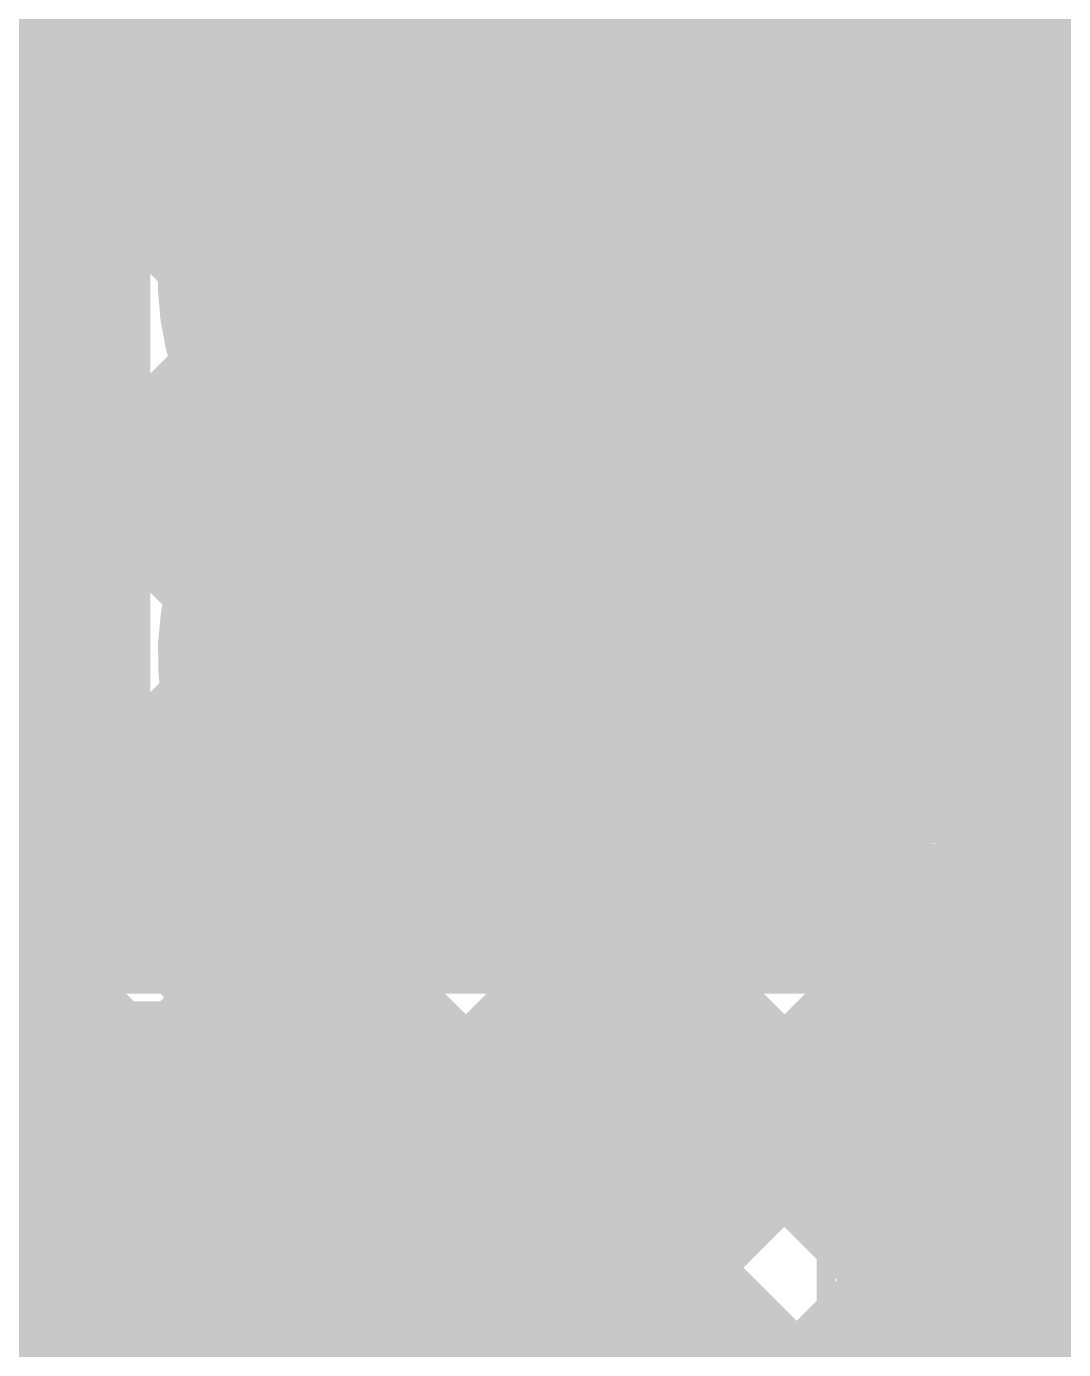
# Model space of a CAD drawing. Header units: millimetres. Extents: x 13 to 259, y -2 to 326.
# Drawn here: x 111.26 to 114.021, y 122.003 to 125.525 of the extents above; entities that cross this region are included whole.
import ezdxf

# ---------------------------------------------------------------- set-up
doc = ezdxf.new("R2010")
doc.units = ezdxf.units.MM
for name, color, linetype in [('BottomLayer', 5, 'Continuous'), ('BottomSolder', 6, 'Continuous'), ('ConnectLayer', 7, 'Continuous'), ('DrillDrawing', 1, 'Continuous'), ('Mechanical13', 56, 'Continuous'), ('Mechanical14', 56, 'Continuous'), ('Mechanical15', 56, 'Continuous'), ('MidLayer1', 16, 'Continuous'), ('MidLayer2', 76, 'Continuous'), ('MidLayer3', 90, 'Continuous'), ('MidLayer4', 156, 'Continuous'), ('MidLayer5', 130, 'Continuous'), ('MidLayer6', 216, 'Continuous'), ('MultiLayer', 9, 'Continuous'), ('TopLayer', 1, 'Continuous'), ('TopOverlay', 2, 'Continuous'), ('TopPaste', 8, 'Continuous'), ('TopSolder', 216, 'Continuous')]:
    doc.layers.add(name, color=color, linetype=linetype)

# ---------------------------------------------------------------- blocks, each defined once
blk = doc.blocks.new('CP_16_4_L_62')
at = {"layer": 'Mechanical13', "const_width": 0.1}
for points in [[(-2, 2), (2, 2)], [(2, -2), (2, 2)]]:
    blk.add_lwpolyline(points, dxfattribs=at)
at = {"layer": 'Mechanical13', "const_width": 0.05}
blk.add_lwpolyline([(1.975, 2, 1), (2.025, 2, 1)], format="xyb", close=True, dxfattribs=at)
blk.add_lwpolyline([(1.975, 2, 1), (2.025, 2, 1)], format="xyb", close=True, dxfattribs=at)
at = {"layer": 'Mechanical15', "const_width": 0.05}
for points in [[(-2.35, 2.35), (2.35, 2.35)], [(2.35, -2.35), (2.35, 2.35)]]:
    blk.add_lwpolyline(points, dxfattribs=at)
at = {"layer": 'Mechanical15', "const_width": 0.025}
blk.add_lwpolyline([(2.3375, 2.35, 1), (2.3625, 2.35, 1)], format="xyb", close=True, dxfattribs=at)
blk.add_lwpolyline([(2.3375, 2.35, 1), (2.3625, 2.35, 1)], format="xyb", close=True, dxfattribs=at)
at = {"layer": 'TopOverlay', "const_width": 0.2}
for points in [[(1.525, 2.15), (2.15, 2.15)], [(2.15, 1.525), (2.15, 2.15)]]:
    blk.add_lwpolyline(points, dxfattribs=at)
at = {"layer": 'TopOverlay', "const_width": 0.1}
for points in [[(1.475, 2.15, 1), (1.575, 2.15, 1)], [(2.1, 2.15, 1), (2.2, 2.15, 1)], [(2.1, 2.15, 1), (2.2, 2.15, 1)], [(2.1, 1.525, 1), (2.2, 1.525, 1)]]:
    blk.add_lwpolyline(points, format="xyb", close=True, dxfattribs=at)
blk = doc.blocks.new('CAPC1608X87N_107')
at = {"layer": 'Mechanical14', "const_width": 0.1}
for points in [[(-0.875, -0.4749), (-0.875, 0.4751)], [(0.875, 0.4751), (-0.875, 0.4751)], [(0.875, -0.4749), (0.875, 0.4751)], [(0.875, -0.4749), (-0.875, -0.4749)]]:
    blk.add_lwpolyline(points, dxfattribs=at)
at = {"layer": 'Mechanical14', "const_width": 0.05}
for points in [[(-0.9, 0.4751, 1), (-0.85, 0.4751, 1)], [(-0.9, 0.4751, 1), (-0.85, 0.4751, 1)], [(0.85, 0.4751, 1), (0.9, 0.4751, 1)], [(0.85, 0.4751, 1), (0.9, 0.4751, 1)], [(-0.9, -0.4749, 1), (-0.85, -0.4749, 1)], [(-0.9, -0.4749, 1), (-0.85, -0.4749, 1)], [(0.85, -0.4749, 1), (0.9, -0.4749, 1)], [(0.85, -0.4749, 1), (0.9, -0.4749, 1)]]:
    blk.add_lwpolyline(points, format="xyb", close=True, dxfattribs=at)
at = {"layer": 'Mechanical15', "const_width": 0.05}
for points in [[(1.55, 0.75), (-1.55, 0.75)], [(-1.55, -0.75), (-1.55, 0.75)], [(1.55, -0.75), (1.55, 0.75)], [(0, -0.3), (0, 0.3)], [(0.3, 0), (-0.3, 0)], [(1.55, -0.75), (-1.55, -0.75)]]:
    blk.add_lwpolyline(points, dxfattribs=at)
at = {"layer": 'Mechanical15', "const_width": 0.025}
for points in [[(-1.5625, 0.75, 1), (-1.5375, 0.75, 1)], [(-1.5625, 0.75, 1), (-1.5375, 0.75, 1)], [(1.5375, 0.75, 1), (1.5625, 0.75, 1)], [(1.5375, 0.75, 1), (1.5625, 0.75, 1)], [(-0.0125, 0.3, 1), (0.0125, 0.3, 1)], [(-0.3125, 0, 1), (-0.2875, 0, 1)], [(0.2875, 0, 1), (0.3125, 0, 1)], [(-0.0125, -0.3, 1), (0.0125, -0.3, 1)], [(-1.5625, -0.75, 1), (-1.5375, -0.75, 1)], [(-1.5625, -0.75, 1), (-1.5375, -0.75, 1)], [(1.5375, -0.75, 1), (1.5625, -0.75, 1)], [(1.5375, -0.75, 1), (1.5625, -0.75, 1)]]:
    blk.add_lwpolyline(points, format="xyb", close=True, dxfattribs=at)
at = {"layer": 'TopLayer'}
for points in [[(-1.275, -0.5), (-0.325, -0.5), (-1.275, 0.5), (-0.325, 0.5)], [(0.325, -0.5), (1.275, -0.5), (0.325, 0.5), (1.275, 0.5)]]:
    blk.add_solid(points, dxfattribs=at)
at = {"layer": 'TopPaste'}
for points in [[(-1.275, -0.5), (-0.325, -0.5), (-1.275, 0.5), (-0.325, 0.5)], [(0.325, -0.5), (1.275, -0.5), (0.325, 0.5), (1.275, 0.5)]]:
    blk.add_solid(points, dxfattribs=at)
at = {"layer": 'TopSolder'}
for points in [[(-1.3766, -0.6016), (-0.2234, -0.6016), (-1.3766, 0.6016), (-0.2234, 0.6016)], [(0.2234, -0.6016), (1.3766, -0.6016), (0.2234, 0.6016), (1.3766, 0.6016)]]:
    blk.add_solid(points, dxfattribs=at)
blk = doc.blocks.new('CAPC1005X55N_116')
at = {"layer": 'Mechanical14', "const_width": 0.1}
for points in [[(-0.5249, -0.2749), (-0.5249, 0.2751)], [(0.5251, 0.2751), (-0.5249, 0.2751)], [(0.5251, -0.2749), (0.5251, 0.2751)], [(0.5251, -0.2749), (-0.5249, -0.2749)]]:
    blk.add_lwpolyline(points, dxfattribs=at)
at = {"layer": 'Mechanical14', "const_width": 0.05}
for points in [[(-0.5499, 0.2751, 1), (-0.5, 0.2751, 1)], [(-0.5499, 0.2751, 1), (-0.5, 0.2751, 1)], [(0.5001, 0.2751, 1), (0.55, 0.2751, 1)], [(0.5001, 0.2751, 1), (0.55, 0.2751, 1)], [(-0.5499, -0.2749, 1), (-0.5, -0.2749, 1)], [(-0.5499, -0.2749, 1), (-0.5, -0.2749, 1)], [(0.5001, -0.2749, 1), (0.55, -0.2749, 1)], [(0.5001, -0.2749, 1), (0.55, -0.2749, 1)]]:
    blk.add_lwpolyline(points, format="xyb", close=True, dxfattribs=at)
at = {"layer": 'Mechanical15', "const_width": 0.05}
for points in [[(0, -0.5), (0, 0.5)], [(-0.91, -0.46), (-0.91, 0.46)], [(0.91, 0.46), (-0.91, 0.46)], [(0.91, -0.46), (0.91, 0.46)], [(0.5, 0), (-0.5, 0)], [(0.91, -0.46), (-0.91, -0.46)]]:
    blk.add_lwpolyline(points, dxfattribs=at)
at = {"layer": 'Mechanical15', "const_width": 0.025}
for points in [[(-0.0125, 0.5, 1), (0.0125, 0.5, 1)], [(-0.9225, 0.46, 1), (-0.8975, 0.46, 1)], [(-0.9225, 0.46, 1), (-0.8975, 0.46, 1)], [(0.8975, 0.46, 1), (0.9225, 0.46, 1)], [(0.8975, 0.46, 1), (0.9225, 0.46, 1)], [(-0.5125, 0, 1), (-0.4875, 0, 1)], [(0.4875, 0, 1), (0.5125, 0, 1)], [(-0.9225, -0.46, 1), (-0.8975, -0.46, 1)], [(-0.9225, -0.46, 1), (-0.8975, -0.46, 1)], [(0.8975, -0.46, 1), (0.9225, -0.46, 1)], [(0.8975, -0.46, 1), (0.9225, -0.46, 1)], [(-0.0125, -0.5, 1), (0.0125, -0.5, 1)]]:
    blk.add_lwpolyline(points, format="xyb", close=True, dxfattribs=at)
at = {"layer": 'TopLayer'}
for points in [[(-0.76, -0.31), (-0.14, -0.31), (-0.76, 0.31), (-0.14, 0.31)], [(0.14, -0.31), (0.76, -0.31), (0.14, 0.31), (0.76, 0.31)]]:
    blk.add_solid(points, dxfattribs=at)
at = {"layer": 'TopPaste'}
for points in [[(-0.76, -0.31), (-0.14, -0.31), (-0.76, 0.31), (-0.14, 0.31)], [(0.14, -0.31), (0.76, -0.31), (0.14, 0.31), (0.76, 0.31)]]:
    blk.add_solid(points, dxfattribs=at)
at = {"layer": 'TopSolder'}
for points in [[(-0.8616, -0.4116), (-0.0384, -0.4116), (-0.8616, 0.4116), (-0.0384, 0.4116)], [(0.0384, -0.4116), (0.8616, -0.4116), (0.0384, 0.4116), (0.8616, 0.4116)]]:
    blk.add_solid(points, dxfattribs=at)
blk = doc.blocks.new('CAPC3216X180N_118')
at = {"layer": 'Mechanical14', "const_width": 0.1}
for points in [[(-1.6, 0.8), (1.6, 0.8)], [(-1.6, -0.8), (-1.6, 0.8)], [(1.6, -0.8), (1.6, 0.8)], [(-1.6, -0.8), (1.6, -0.8)]]:
    blk.add_lwpolyline(points, dxfattribs=at)
at = {"layer": 'Mechanical14', "const_width": 0.05}
for points in [[(-1.625, 0.8, 1), (-1.575, 0.8, 1)], [(-1.625, 0.8, 1), (-1.575, 0.8, 1)], [(1.575, 0.8, 1), (1.625, 0.8, 1)], [(1.575, 0.8, 1), (1.625, 0.8, 1)], [(-1.625, -0.8, 1), (-1.575, -0.8, 1)], [(-1.625, -0.8, 1), (-1.575, -0.8, 1)], [(1.575, -0.8, 1), (1.625, -0.8, 1)], [(1.575, -0.8, 1), (1.625, -0.8, 1)]]:
    blk.add_lwpolyline(points, format="xyb", close=True, dxfattribs=at)
at = {"layer": 'Mechanical15', "const_width": 0.05}
for points in [[(-2.325, 1.15), (2.325, 1.15)], [(-2.325, -1.15), (-2.325, 1.15)], [(2.325, -1.15), (2.325, 1.15)], [(0, -0.5), (0, 0.5)], [(-0.5, 0), (0.5, 0)], [(-2.325, -1.15), (2.325, -1.15)]]:
    blk.add_lwpolyline(points, dxfattribs=at)
at = {"layer": 'Mechanical15'}
for points, const_width in [([(-2.3375, 1.15, 1), (-2.3125, 1.15, 1)], 0.025), ([(-2.3375, 1.15, 1), (-2.3125, 1.15, 1)], 0.025), ([(2.3125, 1.15, 1), (2.3375, 1.15, 1)], 0.025), ([(2.3125, 1.15, 1), (2.3375, 1.15, 1)], 0.025), ([(-0.0125, 0.5, 1), (0.0125, 0.5, 1)], 0.025), ([(0.35, 0, 1), (-0.35, 0, 1)], 0.05), ([(-0.5125, 0, 1), (-0.4875, 0, 1)], 0.025), ([(-0.3625, 0, 1), (-0.3375, 0, 1)], 0.025), ([(0.3375, 0, 1), (0.3625, 0, 1)], 0.025), ([(0.4875, 0, 1), (0.5125, 0, 1)], 0.025), ([(-0.0125, -0.5, 1), (0.0125, -0.5, 1)], 0.025), ([(-2.3375, -1.15, 1), (-2.3125, -1.15, 1)], 0.025), ([(-2.3375, -1.15, 1), (-2.3125, -1.15, 1)], 0.025), ([(2.3125, -1.15, 1), (2.3375, -1.15, 1)], 0.025), ([(2.3125, -1.15, 1), (2.3375, -1.15, 1)], 0.025)]:
    blk.add_lwpolyline(points, format="xyb", close=True, dxfattribs=dict(at, const_width=const_width))
at = {"layer": 'TopLayer'}
for points in [[(-0.925, -0.9), (-0.925, 0.9), (-2.075, -0.9), (-2.075, 0.9)], [(2.075, -0.9), (2.075, 0.9), (0.925, -0.9), (0.925, 0.9)]]:
    blk.add_solid(points, dxfattribs=at)
at = {"layer": 'TopOverlay', "const_width": 0.2}
for points in [[(-0.55, 0.8), (0.55, 0.8)], [(-0.55, -0.8), (0.55, -0.8)]]:
    blk.add_lwpolyline(points, dxfattribs=at)
at = {"layer": 'TopOverlay', "const_width": 0.1}
for points in [[(-0.6, 0.8, 1), (-0.5, 0.8, 1)], [(0.5, 0.8, 1), (0.6, 0.8, 1)], [(-0.6, -0.8, 1), (-0.5, -0.8, 1)], [(0.5, -0.8, 1), (0.6, -0.8, 1)]]:
    blk.add_lwpolyline(points, format="xyb", close=True, dxfattribs=at)
at = {"layer": 'TopPaste'}
for points in [[(-0.925, -0.9), (-0.925, 0.9), (-2.075, -0.9), (-2.075, 0.9)], [(2.075, -0.9), (2.075, 0.9), (0.925, -0.9), (0.925, 0.9)]]:
    blk.add_solid(points, dxfattribs=at)
at = {"layer": 'TopSolder'}
for points in [[(-0.8234, -1.0016), (-0.8234, 1.0016), (-2.1766, -1.0016), (-2.1766, 1.0016)], [(2.1766, -1.0016), (2.1766, 1.0016), (0.8234, -1.0016), (0.8234, 1.0016)]]:
    blk.add_solid(points, dxfattribs=at)

msp = doc.modelspace()

# ---------------------------------------------------------------- linework, layer by layer
at = {"layer": 'BottomLayer', "const_width": 0.25}
for points in [[(113.6, 125.0392, 1), (113.85, 125.0392, 1)], [(112.275, 124.85, 1), (112.525, 124.85, 1)], [(113.6, 124.1392, 1), (113.85, 124.1392, 1)], [(112.275, 123.85, 1), (112.525, 123.85, 1)]]:
    msp.add_lwpolyline(points, format="xyb", close=True, dxfattribs=at)
at = {"layer": 'BottomSolder', "const_width": 0.3516}
for points in [[(113.5492, 125.0392, 1), (113.9008, 125.0392, 1)], [(112.2242, 124.85, 1), (112.5758, 124.85, 1)], [(113.5492, 124.1392, 1), (113.9008, 124.1392, 1)], [(112.2242, 123.85, 1), (112.5758, 123.85, 1)]]:
    msp.add_lwpolyline(points, format="xyb", close=True, dxfattribs=at)
at = {"layer": 'ConnectLayer', "const_width": 0.4}
for points in [[(113.6977, 124.7286), (121.636, 132.6668)], [(113.6977, 124.7286), (120.1792, 131.21)], [(110.4422, 128.8423), (114.5747, 124.7097)], [(110.4422, 128.8423), (113.659, 125.6255)], [(108.6453, 128.0936), (111.8147, 124.9242)], [(106.4868, 127.7065), (112.1776, 122.0157)], [(106.6743, 120.2507), (114.0638, 127.6402)], [(109.3408, 122.9172), (114.0638, 127.6402)], [(112.2084, 120.6937), (118.8877, 127.373)], [(109.7157, 127.0232), (115.6793, 121.0596)], [(110.3639, 123.0918), (113.6665, 126.3944)], [(110.3639, 123.0918), (113.6665, 126.3944)], [(112.6544, 125.3824), (113.6665, 126.3945)], [(112.7065, 125.3542), (113.6626, 126.3103)], [(109.3408, 122.9172), (112.5836, 126.16)], [(110.5789, 126.16), (111.8147, 124.9242)], [(112.6545, 125.3823), (113.4321, 126.16)], [(113.1245, 126.16), (113.659, 125.6255)], [(112.3662, 126.0697), (113.707, 124.7289)], [(112.3662, 126.0697), (113.1774, 125.2586)], [(112.3662, 126.0697), (113.1773, 125.2586)], [(109.9012, 125.9892), (111.8438, 124.0466)], [(109.9012, 125.9891), (111.8438, 124.0466)], [(109.9012, 125.9891), (113.8179, 122.0725)], [(113.3184, 125.9661), (114.5747, 124.7097)], [(108.6186, 123.0435), (111.4513, 125.8762)], [(109.8296, 124.2545), (111.4513, 125.8762)], [(109.8296, 124.2545), (111.4513, 125.8762)], [(112.9897, 124.8691), (113.9432, 125.8226)], [(112.9897, 124.8691), (113.9432, 125.8226)], [(113.7493, 125.6287), (113.9432, 125.8226)], [(113.7493, 125.6287), (113.9432, 125.8226)], [(112.4014, 121.7351), (116.4457, 125.7795)], [(109.2941, 125.7478), (116.5763, 118.4655)], [(111.8521, 125.7353), (116.2718, 121.3156)], [(111.8522, 125.7353), (112.1872, 125.4003)], [(111.8522, 125.7353), (112.1872, 125.4003)], [(112.8941, 125.5418), (113.707, 124.7289)], [(111.39, 125.21), (111.9326, 125.21)], [(111.39, 124.9665), (111.6336, 125.21)], [(111.39, 123.4603), (111.39, 125.21)], [(111.5289, 125.21), (111.8147, 124.9242)], [(109.8936, 125.1482), (111.8918, 123.15)], [(109.8937, 125.1482), (113.5568, 121.4851)], [(110.9302, 122.8095), (113.1355, 125.0149)], [(112.9897, 124.8691), (113.1355, 125.0149)], [(112.9503, 124.6371), (113.1931, 124.3944)], [(112.9503, 124.6371), (113.1931, 124.3944)], [(112.9503, 124.6371), (113.1931, 124.3944)], [(110.3639, 123.0918), (111.8677, 124.5956)], [(110.4221, 123.15), (111.8677, 124.5956)], [(111.39, 124.118), (111.8677, 124.5956)], [(111.9276, 122.1099), (114.379, 124.5613)], [(111.39, 124.5003), (111.8438, 124.0466)], [(111.4022, 122.433), (113.4743, 124.5051)], [(113.9444, 124.4915), (118.0248, 120.4112)], [(109.8011, 124.3922), (112.1775, 122.0158)], [(112.9703, 124.0012), (113.1357, 124.1665)], [(112.9703, 124.0012), (113.1357, 124.1665)], [(112.9704, 124.0012), (113.1357, 124.1665)], [(112.2084, 120.6937), (115.4694, 123.9547)], [(113.1825, 121.6678), (115.4694, 123.9547)], [(112.9826, 123.7563), (116.6482, 120.0907)], [(112.9826, 123.7563), (113.5889, 123.15)], [(112.9826, 123.7563), (116.4739, 120.265)], [(110.9302, 122.8095), (111.8276, 123.707)], [(111.2706, 123.15), (111.8276, 123.707)], [(111.4855, 123.3649), (111.8276, 123.707)], [(112.4013, 121.7352), (114.35, 123.6838)], [(112.7583, 122.0921), (114.35, 123.6838)], [(113.8162, 123.15), (114.35, 123.6838)], [(111.39, 123.6518), (114.134, 120.9078)], [(111.9276, 122.1099), (113.4402, 123.6225)], [(112.334, 122.5163), (113.4402, 123.6225)], [(112.9677, 123.15), (113.4402, 123.6225)], [(113.9802, 123.6072), (115.6597, 121.9278)], [(113.9802, 123.6072), (114.4374, 123.15)], [(113.9802, 123.6072), (115.6597, 121.9278)], [(111.39, 123.4603), (112.0627, 122.7876)], [(113.1704, 120.8071), (115.7225, 123.3593)], [(113.6068, 121.2435), (115.7225, 123.3593)], [(111.4022, 122.433), (112.2489, 123.2797)], [(111.9097, 122.9406), (112.2489, 123.2797)], [(112.1192, 123.15), (112.2489, 123.2797)], [(112.5966, 123.2937), (117.4515, 118.4388)], [(112.5966, 123.2937), (115.6254, 120.265)], [(112.5967, 123.2937), (112.7404, 123.15)], [(110.325, 123.15), (117.7196, 123.15)], [(112.0627, 122.7876), (113.9425, 120.9078)], [(110.4905, 122.61), (111.7336, 122.61)], [(110.6259, 121.6567), (111.5792, 122.61)], [(110.7348, 122.61), (114.2968, 119.048)], [(111.5833, 122.61), (114.6467, 119.5466)], [(111.7336, 122.61), (113.7186, 120.625)], [(112.4973, 122.61), (113.9423, 121.165)], [(112.4973, 122.61), (117.6086, 122.61)], [(112.8868, 122.2206), (113.2762, 122.61)], [(113.2804, 122.61), (117.4515, 118.4388)], [(113.311, 121.7963), (114.1247, 122.61)], [(113.7353, 121.372), (114.9733, 122.61)], [(114.1289, 122.61), (116.6482, 120.0907)], [(111.0029, 121.1852), (112.0807, 122.263)], [(111.1524, 120.4862), (112.5049, 121.8387)], [(112.3408, 121.8525), (113.762, 120.4313)], [(112.3408, 121.8525), (113.762, 120.4313)]]:
    msp.add_lwpolyline(points, dxfattribs=at)
for points in [[(113.3435, 124.5892, -1.167135), (114.225, 125.3524)], [(114.225, 124.726, -3.480129), (114.225, 125.3524)], [(112.0868, 124.35, -1.696583), (112.99, 124.85)], [(112.0868, 124.35, -1.696583), (112.99, 124.85)], [(112.7065, 125.3542, -0.261922), (112.99, 124.85)], [(112.0868, 124.35, -0.442817), (111.9326, 125.21)], [(113.6923, 125.0014, -1.155809), (113.7672, 125.0662)], [(113.7672, 125.0123, -3.417939), (113.7672, 125.0662)], [(112.99, 124.85, -0.258321), (112.7133, 124.35)], [(112.99, 124.85, -0.258321), (112.7133, 124.35)], [(112.99, 124.85, -0.258321), (112.7133, 124.35)], [(114.225, 123.826, -3.480129), (114.225, 124.4524)], [(114.225, 123.826, -3.480129), (114.225, 124.4524)], [(114.225, 124.726, -0.077123), (114.1066, 124.5892)], [(114.225, 123.826, -1.167135), (113.3435, 124.5892)], [(114.1066, 124.5892, -0.077123), (114.225, 124.4524)], [(112.99, 123.85, -1.696583), (112.0868, 124.35)], [(112.99, 123.85, -1.696583), (112.0868, 124.35)], [(112.99, 123.85, -1.696583), (112.0868, 124.35)], [(112.7133, 124.35, -0.258321), (112.99, 123.85)], [(112.7133, 124.35, -0.258321), (112.99, 123.85)], [(112.7133, 124.35, -0.258321), (112.99, 123.85)], [(110.7216, 122.8009, -0.480061), (111.44, 122.225)], [(110.7216, 122.8009, -0.480061), (111.44, 122.225)], [(111.44, 122.225, -0.782168), (110.3285, 121.9492)], [(111.44, 122.225, -0.782168), (110.3285, 121.9492)], [(111.2742, 121.3966, -1.116233), (112.44, 121.525)], [(111.2742, 121.3966, -1.116233), (112.44, 121.525)]]:
    msp.add_lwpolyline(points, format="xyb", dxfattribs=at)
at = {"layer": 'ConnectLayer'}
for points, const_width in [([(113.559, 125.6255, 1), (113.759, 125.6255, 1)], 0.2), ([(113.559, 125.6255, 1), (113.759, 125.6255, 1)], 0.2), ([(113.6493, 125.6287, 1), (113.8493, 125.6287, 1)], 0.2), ([(113.6493, 125.6287, 1), (113.8493, 125.6287, 1)], 0.2), ([(112.7941, 125.5418, 1), (112.9941, 125.5418, 1)], 0.2), ([(112.0872, 125.4003, 1), (112.2872, 125.4003, 1)], 0.2), ([(112.0872, 125.4003, 1), (112.2872, 125.4003, 1)], 0.2), ([(112.5544, 125.3824, 1), (112.7544, 125.3824, 1)], 0.2), ([(112.5545, 125.3823, 1), (112.7545, 125.3823, 1)], 0.2), ([(112.6065, 125.3542, 1), (112.8065, 125.3542, 1)], 0.2), ([(112.6065, 125.3542, 1), (112.8065, 125.3542, 1)], 0.2), ([(113.0773, 125.2586, 1), (113.2773, 125.2586, 1)], 0.2), ([(113.0774, 125.2586, 1), (113.2774, 125.2586, 1)], 0.2), ([(111.29, 125.21, 1), (111.49, 125.21, 1)], 0.2), ([(111.29, 125.21, 1), (111.49, 125.21, 1)], 0.2), ([(111.4289, 125.21, 1), (111.6289, 125.21, 1)], 0.2), ([(111.5336, 125.21, 1), (111.7336, 125.21, 1)], 0.2), ([(111.8326, 125.21, 1), (112.0326, 125.21, 1)], 0.2), ([(111.8326, 125.21, 1), (112.0326, 125.21, 1)], 0.2), ([(113.6672, 125.0662, 1), (113.8672, 125.0662, 1)], 0.2), ([(113.6672, 125.0662, 1), (113.8672, 125.0662, 1)], 0.2), ([(113.0355, 125.0149, 1), (113.2355, 125.0149, 1)], 0.2), ([(113.0355, 125.0149, 1), (113.2355, 125.0149, 1)], 0.2), ([(113.6672, 125.0123, 1), (113.8672, 125.0123, 1)], 0.2), ([(113.5923, 125.0014, 1), (113.7923, 125.0014, 1)], 0.2), ([(111.29, 124.9665, 1), (111.49, 124.9665, 1)], 0.2), ([(111.7147, 124.9242, 1), (111.9147, 124.9242, 1)], 0.2), ([(111.7147, 124.9242, 1), (111.9147, 124.9242, 1)], 0.2), ([(111.7147, 124.9242, 1), (111.9147, 124.9242, 1)], 0.2), ([(112.8897, 124.8691, 1), (113.0897, 124.8691, 1)], 0.2), ([(112.8897, 124.8691, 1), (113.0897, 124.8691, 1)], 0.2), ([(112.8897, 124.8691, 1), (113.0897, 124.8691, 1)], 0.2), ([(112.89, 124.85, 1), (113.09, 124.85, 1)], 0.2), ([(112.89, 124.85, 1), (113.09, 124.85, 1)], 0.2), ([(112.89, 124.85, 1), (113.09, 124.85, 1)], 0.2), ([(112.89, 124.85, 1), (113.09, 124.85, 1)], 0.2), ([(112.89, 124.85, 1), (113.09, 124.85, 1)], 0.2), ([(112.89, 124.85, 1), (113.09, 124.85, 1)], 0.2), ([(113.5977, 124.7286, 1), (113.7977, 124.7286, 1)], 0.2), ([(113.5977, 124.7286, 1), (113.7977, 124.7286, 1)], 0.2), ([(113.607, 124.7289, 1), (113.807, 124.7289, 1)], 0.2), ([(113.607, 124.7289, 1), (113.807, 124.7289, 1)], 0.2), ([(112.8503, 124.6371, 1), (113.0503, 124.6371, 1)], 0.2), ([(112.8503, 124.6371, 1), (113.0503, 124.6371, 1)], 0.2), ([(112.8503, 124.6371, 1), (113.0503, 124.6371, 1)], 0.2), ([(111.7677, 124.5956, 1), (111.9677, 124.5956, 1)], 0.2), ([(111.7677, 124.5956, 1), (111.9677, 124.5956, 1)], 0.2), ([(111.7677, 124.5956, 1), (111.9677, 124.5956, 1)], 0.2), ([(113.2435, 124.5892, 1), (113.4435, 124.5892, 1)], 0.2), ([(113.2435, 124.5892, 1), (113.4435, 124.5892, 1)], 0.2), ([(114.0066, 124.5892, 1), (114.2066, 124.5892, 1)], 0.2), ([(114.0066, 124.5892, 1), (114.2066, 124.5892, 1)], 0.2), ([(111.29, 124.5003, 1), (111.49, 124.5003, 1)], 0.2), ([(113.3743, 124.5051, 1), (113.5743, 124.5051, 1)], 0.2), ([(113.8444, 124.4915, 1), (114.0444, 124.4915, 1)], 0.2), ([(113.0931, 124.3944, 1), (113.2931, 124.3944, 1)], 0.2), ([(113.0931, 124.3944, 1), (113.2931, 124.3944, 1)], 0.2), ([(113.0931, 124.3944, 1), (113.2931, 124.3944, 1)], 0.2), ([(111.9868, 124.35, 1), (112.1868, 124.35, 1)], 0.2), ([(111.9868, 124.35, 1), (112.1868, 124.35, 1)], 0.2), ([(111.9868, 124.35, 1), (112.1868, 124.35, 1)], 0.2), ([(111.9868, 124.35, 1), (112.1868, 124.35, 1)], 0.2), ([(111.9868, 124.35, 1), (112.1868, 124.35, 1)], 0.2), ([(111.9868, 124.35, 1), (112.1868, 124.35, 1)], 0.2), ([(112.6133, 124.35, 1), (112.8133, 124.35, 1)], 0.2), ([(112.6133, 124.35, 1), (112.8133, 124.35, 1)], 0.2), ([(112.6133, 124.35, 1), (112.8133, 124.35, 1)], 0.2), ([(112.6133, 124.35, 1), (112.8133, 124.35, 1)], 0.2), ([(112.6133, 124.35, 1), (112.8133, 124.35, 1)], 0.2), ([(112.6133, 124.35, 1), (112.8133, 124.35, 1)], 0.2), ([(113.0357, 124.1665, 1), (113.2357, 124.1665, 1)], 0.2), ([(113.0357, 124.1665, 1), (113.2357, 124.1665, 1)], 0.2), ([(113.0357, 124.1665, 1), (113.2357, 124.1665, 1)], 0.2), ([(111.29, 124.118, 1), (111.49, 124.118, 1)], 0.2), ([(111.7438, 124.0466, 1), (111.9438, 124.0466, 1)], 0.2), ([(111.7438, 124.0466, 1), (111.9438, 124.0466, 1)], 0.2), ([(111.7438, 124.0466, 1), (111.9438, 124.0466, 1)], 0.2), ([(112.8703, 124.0012, 1), (113.0703, 124.0012, 1)], 0.2), ([(112.8703, 124.0012, 1), (113.0703, 124.0012, 1)], 0.2), ([(112.8704, 124.0012, 1), (113.0704, 124.0012, 1)], 0.2), ([(112.89, 123.85, 1), (113.09, 123.85, 1)], 0.2), ([(112.89, 123.85, 1), (113.09, 123.85, 1)], 0.2), ([(112.89, 123.85, 1), (113.09, 123.85, 1)], 0.2), ([(112.89, 123.85, 1), (113.09, 123.85, 1)], 0.2), ([(112.89, 123.85, 1), (113.09, 123.85, 1)], 0.2), ([(112.89, 123.85, 1), (113.09, 123.85, 1)], 0.2), ([(112.8826, 123.7563, 1), (113.0826, 123.7563, 1)], 0.2), ([(112.8826, 123.7563, 1), (113.0826, 123.7563, 1)], 0.2), ([(112.8826, 123.7563, 1), (113.0826, 123.7563, 1)], 0.2), ([(111.7276, 123.707, 1), (111.9276, 123.707, 1)], 0.2), ([(111.7276, 123.707, 1), (111.9276, 123.707, 1)], 0.2), ([(111.7276, 123.707, 1), (111.9276, 123.707, 1)], 0.2), ([(111.29, 123.6518, 1), (111.49, 123.6518, 1)], 0.2), ([(113.3402, 123.6225, 1), (113.5402, 123.6225, 1)], 0.2), ([(113.3402, 123.6225, 1), (113.5402, 123.6225, 1)], 0.2), ([(113.3402, 123.6225, 1), (113.5402, 123.6225, 1)], 0.2), ([(113.8802, 123.6072, 1), (114.0802, 123.6072, 1)], 0.2), ([(113.8802, 123.6072, 1), (114.0802, 123.6072, 1)], 0.2), ([(113.8802, 123.6072, 1), (114.0802, 123.6072, 1)], 0.2), ([(111.29, 123.4603, 1), (111.49, 123.4603, 1)], 0.2), ([(111.29, 123.4603, 1), (111.49, 123.4603, 1)], 0.2), ([(111.3855, 123.3649, 1), (111.5855, 123.3649, 1)], 0.2), ([(112.1489, 123.2797, 1), (112.3489, 123.2797, 1)], 0.2), ([(112.1489, 123.2797, 1), (112.3489, 123.2797, 1)], 0.2), ([(112.1489, 123.2797, 1), (112.3489, 123.2797, 1)], 0.2), ([(112.4966, 123.2937, 1), (112.6966, 123.2937, 1)], 0.2), ([(112.4966, 123.2937, 1), (112.6966, 123.2937, 1)], 0.2), ([(112.4967, 123.2937, 1), (112.6967, 123.2937, 1)], 0.2), ([(111.1706, 123.15, 1), (111.3706, 123.15, 1)], 0.2), ([(111.7918, 123.15, 1), (111.9918, 123.15, 1)], 0.2), ([(112.0192, 123.15, 1), (112.2192, 123.15, 1)], 0.2), ([(112.6404, 123.15, 1), (112.8404, 123.15, 1)], 0.2), ([(112.8677, 123.15, 1), (113.0677, 123.15, 1)], 0.2), ([(113.4889, 123.15, 1), (113.6889, 123.15, 1)], 0.2), ([(113.7162, 123.15, 1), (113.9162, 123.15, 1)], 0.2), ([(111.8097, 122.9406, 1), (112.0097, 122.9406, 1)], 0.2), ([(111.9627, 122.7876, 1), (112.1627, 122.7876, 1)], 0.2), ([(111.9627, 122.7876, 1), (112.1627, 122.7876, 1)], 0.2), ([(111.4792, 122.61, 1), (111.6792, 122.61, 1)], 0.2), ([(111.4833, 122.61, 1), (111.6833, 122.61, 1)], 0.2), ([(111.6336, 122.61, 1), (111.8336, 122.61, 1)], 0.2), ([(111.6336, 122.61, 1), (111.8336, 122.61, 1)], 0.2), ([(112.3973, 122.61, 1), (112.5973, 122.61, 1)], 0.2), ([(112.3973, 122.61, 1), (112.5973, 122.61, 1)], 0.2), ([(113.1762, 122.61, 1), (113.3762, 122.61, 1)], 0.2), ([(113.1804, 122.61, 1), (113.3804, 122.61, 1)], 0.2), ([(114.0247, 122.61, 1), (114.2247, 122.61, 1)], 0.2), ([(114.0289, 122.61, 1), (114.2289, 122.61, 1)], 0.2), ([(112.234, 122.5163, 1), (112.434, 122.5163, 1)], 0.2), ([(111.3022, 122.433, 1), (111.5022, 122.433, 1)], 0.2), ([(111.3022, 122.433, 1), (111.5022, 122.433, 1)], 0.2), ([(111.9807, 122.263, 1), (112.1807, 122.263, 1)], 0.2), ([(111.34, 122.225, 1), (111.54, 122.225, 1)], 0.2), ([(111.34, 122.225, 1), (111.54, 122.225, 1)], 0.2), ([(111.34, 122.225, 1), (111.54, 122.225, 1)], 0.2), ([(111.34, 122.225, 1), (111.54, 122.225, 1)], 0.2), ([(112.7868, 122.2206, 1), (112.9868, 122.2206, 1)], 0.2), ([(114.7294, 121.5778, 1), (113.5494, 121.5778, 1)], 0.4), ([(111.8276, 122.1099, 1), (112.0276, 122.1099, 1)], 0.2), ([(111.8276, 122.1099, 1), (112.0276, 122.1099, 1)], 0.2), ([(112.6583, 122.0921, 1), (112.8583, 122.0921, 1)], 0.2), ([(113.7179, 122.0725, 1), (113.9179, 122.0725, 1)], 0.2), ([(112.0775, 122.0158, 1), (112.2775, 122.0158, 1)], 0.2), ([(112.0776, 122.0157, 1), (112.2776, 122.0157, 1)], 0.2), ([(112.2408, 121.8525, 1), (112.4408, 121.8525, 1)], 0.2), ([(112.2408, 121.8525, 1), (112.4408, 121.8525, 1)], 0.2), ([(112.4049, 121.8387, 1), (112.6049, 121.8387, 1)], 0.2)]:
    msp.add_lwpolyline(points, format="xyb", close=True, dxfattribs=dict(at, const_width=const_width))
at = {"layer": 'DrillDrawing', "const_width": 0.0508}
for points in [[(113.598, 125.1662), (113.598, 125.2932)], [(113.598, 125.2932), (113.852, 125.2932)], [(113.852, 125.1662), (113.852, 125.2932)], [(113.471, 124.9122), (113.471, 125.1662)], [(113.471, 125.1662), (113.598, 125.1662)], [(113.852, 125.1662), (113.979, 125.1662)], [(113.979, 124.9122), (113.979, 125.1662)], [(112.273, 124.977), (112.273, 125.104)], [(112.273, 125.104), (112.527, 125.104)], [(112.527, 124.977), (112.527, 125.104)], [(112.146, 124.723), (112.146, 124.977)], [(112.146, 124.977), (112.273, 124.977)], [(112.527, 124.977), (112.654, 124.977)], [(112.654, 124.723), (112.654, 124.977)], [(113.471, 124.9122), (113.598, 124.9122)], [(113.598, 124.7852), (113.598, 124.9122)], [(113.852, 124.9122), (113.979, 124.9122)], [(113.852, 124.7852), (113.852, 124.9122)], [(113.598, 124.7852), (113.852, 124.7852)], [(112.146, 124.723), (112.273, 124.723)], [(112.273, 124.596), (112.273, 124.723)], [(112.527, 124.723), (112.654, 124.723)], [(112.527, 124.596), (112.527, 124.723)], [(112.273, 124.596), (112.527, 124.596)], [(113.598, 124.2662), (113.598, 124.3932)], [(113.598, 124.3932), (113.852, 124.3932)], [(113.852, 124.2662), (113.852, 124.3932)], [(113.471, 124.0122), (113.471, 124.2662)], [(113.471, 124.2662), (113.598, 124.2662)], [(113.852, 124.2662), (113.979, 124.2662)], [(113.979, 124.0122), (113.979, 124.2662)], [(112.273, 123.977), (112.273, 124.104)], [(112.273, 124.104), (112.527, 124.104)], [(112.527, 123.977), (112.527, 124.104)], [(113.471, 124.0122), (113.598, 124.0122)], [(113.598, 123.8852), (113.598, 124.0122)], [(113.852, 124.0122), (113.979, 124.0122)], [(113.852, 123.8852), (113.852, 124.0122)], [(112.146, 123.723), (112.146, 123.977)], [(112.146, 123.977), (112.273, 123.977)], [(112.527, 123.977), (112.654, 123.977)], [(112.654, 123.723), (112.654, 123.977)], [(113.598, 123.8852), (113.852, 123.8852)], [(112.146, 123.723), (112.273, 123.723)], [(112.273, 123.596), (112.273, 123.723)], [(112.527, 123.723), (112.654, 123.723)], [(112.527, 123.596), (112.527, 123.723)], [(112.273, 123.596), (112.527, 123.596)]]:
    msp.add_lwpolyline(points, dxfattribs=at)
at = {"layer": 'DrillDrawing', "const_width": 0.0254}
for points in [[(113.5853, 125.2932, 1), (113.6107, 125.2932, 1)], [(113.5853, 125.2932, 1), (113.6107, 125.2932, 1)], [(113.8393, 125.2932, 1), (113.8647, 125.2932, 1)], [(113.8393, 125.2932, 1), (113.8647, 125.2932, 1)], [(113.4583, 125.1662, 1), (113.4837, 125.1662, 1)], [(113.4583, 125.1662, 1), (113.4837, 125.1662, 1)], [(113.5853, 125.1662, 1), (113.6107, 125.1662, 1)], [(113.5853, 125.1662, 1), (113.6107, 125.1662, 1)], [(113.8393, 125.1662, 1), (113.8647, 125.1662, 1)], [(113.8393, 125.1662, 1), (113.8647, 125.1662, 1)], [(113.9663, 125.1662, 1), (113.9917, 125.1662, 1)], [(113.9663, 125.1662, 1), (113.9917, 125.1662, 1)], [(112.2603, 125.104, 1), (112.2857, 125.104, 1)], [(112.2603, 125.104, 1), (112.2857, 125.104, 1)], [(112.5143, 125.104, 1), (112.5397, 125.104, 1)], [(112.5143, 125.104, 1), (112.5397, 125.104, 1)], [(112.1333, 124.977, 1), (112.1587, 124.977, 1)], [(112.1333, 124.977, 1), (112.1587, 124.977, 1)], [(112.2603, 124.977, 1), (112.2857, 124.977, 1)], [(112.2603, 124.977, 1), (112.2857, 124.977, 1)], [(112.5143, 124.977, 1), (112.5397, 124.977, 1)], [(112.5143, 124.977, 1), (112.5397, 124.977, 1)], [(112.6413, 124.977, 1), (112.6667, 124.977, 1)], [(112.6413, 124.977, 1), (112.6667, 124.977, 1)], [(113.4583, 124.9122, 1), (113.4837, 124.9122, 1)], [(113.4583, 124.9122, 1), (113.4837, 124.9122, 1)], [(113.5853, 124.9122, 1), (113.6107, 124.9122, 1)], [(113.5853, 124.9122, 1), (113.6107, 124.9122, 1)], [(113.8393, 124.9122, 1), (113.8647, 124.9122, 1)], [(113.8393, 124.9122, 1), (113.8647, 124.9122, 1)], [(113.9663, 124.9122, 1), (113.9917, 124.9122, 1)], [(113.9663, 124.9122, 1), (113.9917, 124.9122, 1)], [(113.5853, 124.7852, 1), (113.6107, 124.7852, 1)], [(113.5853, 124.7852, 1), (113.6107, 124.7852, 1)], [(113.8393, 124.7852, 1), (113.8647, 124.7852, 1)], [(113.8393, 124.7852, 1), (113.8647, 124.7852, 1)], [(112.1333, 124.723, 1), (112.1587, 124.723, 1)], [(112.1333, 124.723, 1), (112.1587, 124.723, 1)], [(112.2603, 124.723, 1), (112.2857, 124.723, 1)], [(112.2603, 124.723, 1), (112.2857, 124.723, 1)], [(112.5143, 124.723, 1), (112.5397, 124.723, 1)], [(112.5143, 124.723, 1), (112.5397, 124.723, 1)], [(112.6413, 124.723, 1), (112.6667, 124.723, 1)], [(112.6413, 124.723, 1), (112.6667, 124.723, 1)], [(112.2603, 124.596, 1), (112.2857, 124.596, 1)], [(112.2603, 124.596, 1), (112.2857, 124.596, 1)], [(112.5143, 124.596, 1), (112.5397, 124.596, 1)], [(112.5143, 124.596, 1), (112.5397, 124.596, 1)], [(113.5853, 124.3932, 1), (113.6107, 124.3932, 1)], [(113.5853, 124.3932, 1), (113.6107, 124.3932, 1)], [(113.8393, 124.3932, 1), (113.8647, 124.3932, 1)], [(113.8393, 124.3932, 1), (113.8647, 124.3932, 1)], [(113.4583, 124.2662, 1), (113.4837, 124.2662, 1)], [(113.4583, 124.2662, 1), (113.4837, 124.2662, 1)], [(113.5853, 124.2662, 1), (113.6107, 124.2662, 1)], [(113.5853, 124.2662, 1), (113.6107, 124.2662, 1)], [(113.8393, 124.2662, 1), (113.8647, 124.2662, 1)], [(113.8393, 124.2662, 1), (113.8647, 124.2662, 1)], [(113.9663, 124.2662, 1), (113.9917, 124.2662, 1)], [(113.9663, 124.2662, 1), (113.9917, 124.2662, 1)], [(112.2603, 124.104, 1), (112.2857, 124.104, 1)], [(112.2603, 124.104, 1), (112.2857, 124.104, 1)], [(112.5143, 124.104, 1), (112.5397, 124.104, 1)], [(112.5143, 124.104, 1), (112.5397, 124.104, 1)], [(113.4583, 124.0122, 1), (113.4837, 124.0122, 1)], [(113.4583, 124.0122, 1), (113.4837, 124.0122, 1)], [(113.5853, 124.0122, 1), (113.6107, 124.0122, 1)], [(113.5853, 124.0122, 1), (113.6107, 124.0122, 1)], [(113.8393, 124.0122, 1), (113.8647, 124.0122, 1)], [(113.8393, 124.0122, 1), (113.8647, 124.0122, 1)], [(113.9663, 124.0122, 1), (113.9917, 124.0122, 1)], [(113.9663, 124.0122, 1), (113.9917, 124.0122, 1)], [(112.1333, 123.977, 1), (112.1587, 123.977, 1)], [(112.1333, 123.977, 1), (112.1587, 123.977, 1)], [(112.2603, 123.977, 1), (112.2857, 123.977, 1)], [(112.2603, 123.977, 1), (112.2857, 123.977, 1)], [(112.5143, 123.977, 1), (112.5397, 123.977, 1)], [(112.5143, 123.977, 1), (112.5397, 123.977, 1)], [(112.6413, 123.977, 1), (112.6667, 123.977, 1)], [(112.6413, 123.977, 1), (112.6667, 123.977, 1)], [(113.5853, 123.8852, 1), (113.6107, 123.8852, 1)], [(113.5853, 123.8852, 1), (113.6107, 123.8852, 1)], [(113.8393, 123.8852, 1), (113.8647, 123.8852, 1)], [(113.8393, 123.8852, 1), (113.8647, 123.8852, 1)], [(112.1333, 123.723, 1), (112.1587, 123.723, 1)], [(112.1333, 123.723, 1), (112.1587, 123.723, 1)], [(112.2603, 123.723, 1), (112.2857, 123.723, 1)], [(112.2603, 123.723, 1), (112.2857, 123.723, 1)], [(112.5143, 123.723, 1), (112.5397, 123.723, 1)], [(112.5143, 123.723, 1), (112.5397, 123.723, 1)], [(112.6413, 123.723, 1), (112.6667, 123.723, 1)], [(112.6413, 123.723, 1), (112.6667, 123.723, 1)], [(112.2603, 123.596, 1), (112.2857, 123.596, 1)], [(112.2603, 123.596, 1), (112.2857, 123.596, 1)], [(112.5143, 123.596, 1), (112.5397, 123.596, 1)], [(112.5143, 123.596, 1), (112.5397, 123.596, 1)]]:
    msp.add_lwpolyline(points, format="xyb", close=True, dxfattribs=at)
at = {"layer": 'MidLayer1', "const_width": 0.25}
for points in [[(113.6, 125.0392, 1), (113.85, 125.0392, 1)], [(112.275, 124.85, 1), (112.525, 124.85, 1)], [(113.6, 124.1392, 1), (113.85, 124.1392, 1)], [(112.275, 123.85, 1), (112.525, 123.85, 1)]]:
    msp.add_lwpolyline(points, format="xyb", close=True, dxfattribs=at)
at = {"layer": 'MidLayer2'}
for points, const_width in [([(113.6, 125.0392, 1), (113.85, 125.0392, 1)], 0.25), ([(112.275, 124.85, 1), (112.525, 124.85, 1)], 0.25), ([(112.553, 124.34, 1), (112.653, 124.34, 1)], 0.1), ([(112.553, 124.34, 1), (112.653, 124.34, 1)], 0.1), ([(113.6, 124.1392, 1), (113.85, 124.1392, 1)], 0.25), ([(112.275, 123.85, 1), (112.525, 123.85, 1)], 0.25), ([(113.2438, 123.6492, 1), (113.3438, 123.6492, 1)], 0.1), ([(113.2438, 123.6492, 1), (113.3438, 123.6492, 1)], 0.1)]:
    msp.add_lwpolyline(points, format="xyb", close=True, dxfattribs=dict(at, const_width=const_width))
at = {"layer": 'MidLayer2', "const_width": 0.2}
for points in [[(110.583, 124.34), (112.603, 124.34)], [(112.603, 124.34), (113.2938, 123.6492)], [(113.2938, 123.6492), (115.1563, 123.6492)]]:
    msp.add_lwpolyline(points, dxfattribs=at)
at = {"layer": 'MidLayer3'}
for points, const_width in [([(113.6, 125.0392, 1), (113.85, 125.0392, 1)], 0.25), ([(112.275, 124.85, 1), (112.525, 124.85, 1)], 0.25), ([(113.6, 124.1392, 1), (113.85, 124.1392, 1)], 0.25), ([(112.275, 123.85, 1), (112.525, 123.85, 1)], 0.25), ([(111.7016, 122.4765, 1), (111.8016, 122.4765, 1)], 0.1), ([(111.7016, 122.4765, 1), (111.8016, 122.4765, 1)], 0.1), ([(111.7016, 122.4765, 1), (111.8016, 122.4765, 1)], 0.1), ([(111.7016, 122.4336, 1), (111.8016, 122.4336, 1)], 0.1), ([(111.7016, 122.4336, 1), (111.8016, 122.4336, 1)], 0.1)]:
    msp.add_lwpolyline(points, format="xyb", close=True, dxfattribs=dict(at, const_width=const_width))
at = {"layer": 'MidLayer3', "const_width": 0.2}
for points in [[(110.95, 123.278), (111.7516, 122.4765)], [(111.7516, 122.4765), (113.6465, 120.5816)], [(111.7516, 122.4336), (111.7516, 122.4765)], [(111.0498, 121.7318), (111.7516, 122.4336)]]:
    msp.add_lwpolyline(points, dxfattribs=at)
at = {"layer": 'MidLayer4', "const_width": 0.2}
msp.add_lwpolyline([(109.7941, 125.5292), (119.0638, 125.5292)], dxfattribs=at)
at = {"layer": 'MidLayer4', "const_width": 0.25}
for points in [[(113.6, 125.0392, 1), (113.85, 125.0392, 1)], [(112.275, 124.85, 1), (112.525, 124.85, 1)], [(113.6, 124.1392, 1), (113.85, 124.1392, 1)], [(112.275, 123.85, 1), (112.525, 123.85, 1)]]:
    msp.add_lwpolyline(points, format="xyb", close=True, dxfattribs=at)
at = {"layer": 'MidLayer5', "const_width": 0.25}
for points in [[(113.6, 125.0392, 1), (113.85, 125.0392, 1)], [(112.275, 124.85, 1), (112.525, 124.85, 1)], [(113.6, 124.1392, 1), (113.85, 124.1392, 1)], [(112.275, 123.85, 1), (112.525, 123.85, 1)]]:
    msp.add_lwpolyline(points, format="xyb", close=True, dxfattribs=at)
at = {"layer": 'MidLayer6', "const_width": 0.25}
for points in [[(113.6, 125.0392, 1), (113.85, 125.0392, 1)], [(112.275, 124.85, 1), (112.525, 124.85, 1)], [(113.6, 124.1392, 1), (113.85, 124.1392, 1)], [(112.275, 123.85, 1), (112.525, 123.85, 1)]]:
    msp.add_lwpolyline(points, format="xyb", close=True, dxfattribs=at)
at = {"layer": 'MultiLayer', "const_width": 0.25}
for points in [[(113.6, 125.0392, 1), (113.85, 125.0392, 1)], [(112.275, 124.85, 1), (112.525, 124.85, 1)], [(113.6, 124.1392, 1), (113.85, 124.1392, 1)], [(112.275, 123.85, 1), (112.525, 123.85, 1)]]:
    msp.add_lwpolyline(points, format="xyb", close=True, dxfattribs=at)
at = {"layer": 'TopLayer', "const_width": 0.25}
for points in [[(113.6, 125.0392, 1), (113.85, 125.0392, 1)], [(112.275, 124.85, 1), (112.525, 124.85, 1)], [(113.6, 124.1392, 1), (113.85, 124.1392, 1)], [(112.275, 123.85, 1), (112.525, 123.85, 1)]]:
    msp.add_lwpolyline(points, format="xyb", close=True, dxfattribs=at)
at = {"layer": 'TopSolder', "const_width": 0.3516}
for points in [[(113.5492, 125.0392, 1), (113.9008, 125.0392, 1)], [(112.2242, 124.85, 1), (112.5758, 124.85, 1)], [(113.5492, 124.1392, 1), (113.9008, 124.1392, 1)], [(112.2242, 123.85, 1), (112.5758, 123.85, 1)]]:
    msp.add_lwpolyline(points, format="xyb", close=True, dxfattribs=at)

# ---------------------------------------------------------------- block references
msp.add_blockref('CAPC3216X180N_118', (110.8956, 124.3492))
for name, p, rotation in [('CAPC1005X55N_116', (113.725, 124.5892), 270), ('CP_16_4_L_62', (109.8684, 120.5544), 360), ('CAPC1608X87N_107', (114.1394, 120.7778), 270)]:
    msp.add_blockref(name, p, dxfattribs=dict(rotation=rotation))

doc.saveas('drawing.dxf')
